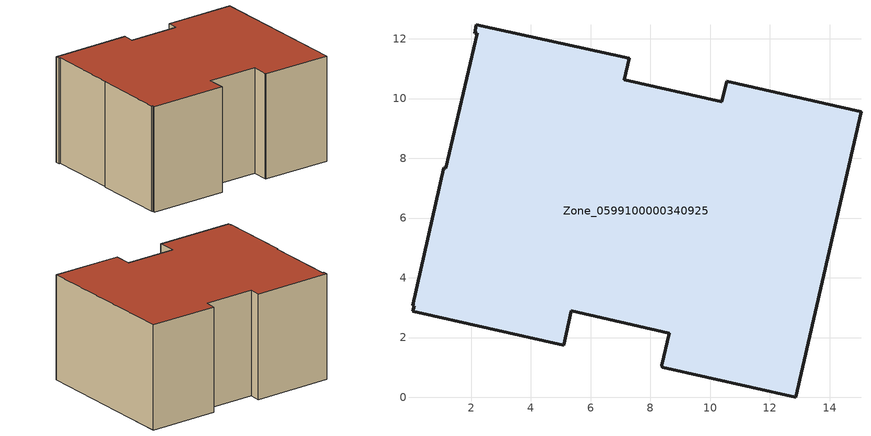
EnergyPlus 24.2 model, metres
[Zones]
Zone_0599100000340925
 floor ground (C_G): 5.35,2.89 5.1,1.75 0.05,2.89 0.09,3.06 0.04,3.07 1.09,7.68 1.16,7.67 2.2,12.18 2.12,12.19 2.18,12.47 7.3,11.34 7.12,10.63 10.39,9.89 10.55,10.58 15.05,9.55 12.87,0 8.4,1.01 8.38,1.07 8.63,2.15 z0
 wall outside (C_F): 10.39,9.89 7.12,10.63 7.3,11.34 2.18,12.47 2.12,12.19 2.2,12.18 1.16,7.67 1.09,7.68 0.04,3.07 0.09,3.06 0.05,2.89 5.1,1.75 5.35,2.89 8.63,2.15 8.38,1.07 8.4,1.01 12.87,0 15.05,9.55 10.55,10.58 10.39,9.89 z0:6.95
 roof outside (C_R): 5.1,1.75 5.35,2.89 8.63,2.15 8.38,1.07 8.4,1.01 12.87,0 15.05,9.55 10.55,10.58 10.39,9.89 7.12,10.63 7.3,11.34 2.18,12.47 2.12,12.19 2.2,12.18 1.16,7.67 1.09,7.68 0.04,3.07 0.09,3.06 0.05,2.89 z6.95
[BUILDING]
Pand.0599100000340925: North Axis=0; Terrain=City; Loads Convergence Tolerance Value=0.04; Temperature Convergence Tolerance Value=0.4; Solar Distribution=FullExterior; Maximum Number of Warmup Days=25; Minimum Number of Warmup Days=1
[Site:Location]
Rotterdam.The.Hague.AP_ZH_NLD Design_Conditions: Latitude=51.96; Longitude=4.45; Time Zone=1; Elevation=-4.5
[SITE:GROUNDTEMPERATURE:BUILDINGSURFACE]
18, 18, 18, 18, 18, 18, 18, 18, 18, 18, 18, 18
[MATERIAL] Thermal Absorptance=0.9; Solar Absorptance=0.7; Visible Absorptance=0.7
Name | Roughness | Thickness | Conductivity | Density | Specific Heat
G.D.1992-2005 | MediumSmooth | 0.15 | 0.06 | 540 | 1210
F.D.1992-2005 | Rough | 0.3 | 0.12 | 1920 | 840
R.D.1992-2005 | MediumRough | 0.2 | 0.08 | 1500 | 1000
[CONSTRUCTION]
C_G: G.D.1992-2005
C_F: F.D.1992-2005
C_R: R.D.1992-2005
[ZONE]
Zone_0599100000340925: Type=1; Multiplier=1; Ceiling Height=Autocalculate; Volume=Autocalculate; Floor Area=autocalculate; Part of Total Floor Area=Yes
[ZONEINFILTRATION:DESIGNFLOWRATE]
Infil_Zone_0599100000340925: Zone or ZoneList or Space or SpaceList=Zone_0599100000340925; Schedule=AlwaysOn; Design Flow Rate Calculation Method=Flow/Area; Flow Rate per Floor Area=0.0021; Constant Term Coefficient=1; Temperature Term Coefficient=0; Velocity Term Coefficient=0; Velocity Squared Term Coefficient=0
[HVACTEMPLATE:ZONE:IDEALLOADSAIRSYSTEM]
Zone_0599100000340925: Maximum Heating Supply Air Temperature=50; Minimum Cooling Supply Air Temperature=13; Maximum Heating Supply Air Humidity Ratio=0.0156; Minimum Cooling Supply Air Humidity Ratio=0.0077; Heating Limit=NoLimit; Cooling Limit=NoLimit; Dehumidification Control Type=ConstantSensibleHeatRatio; Cooling Sensible Heat Ratio=0.7; Dehumidification Setpoint=60; Humidification Control Type=None; Humidification Setpoint=30; Outdoor Air Method=None; Outdoor Air Flow Rate per Person=0.00944; Outdoor Air Flow Rate per Zone Floor Area=0; Outdoor Air Flow Rate per Zone=0; Demand Controlled Ventilation Type=None; Outdoor Air Economizer Type=NoEconomizer; Heat Recovery Type=None; Sensible Heat Recovery Effectiveness=0.7; Latent Heat Recovery Effectiveness=0.65
[ZONECONTROL:THERMOSTAT]
ThermostatControl_Zone_0599100000340925: Zone or ZoneList=Zone_0599100000340925; Control Type Schedule=DualSetpointControlType; Control 1=Thermostat_Zone_0599100000340925; Temperature Difference Between Cutout And Setpoint=0
[THERMOSTATSETPOINT:DUALSETPOINT]
Thermostat_Zone_0599100000340925: Heating Setpoint Temperature Schedule=HeatingSetpoint_Zone_0599100000340925; Cooling Setpoint Temperature Schedule=CoolingSetpoint_Zone_0599100000340925
[SCHEDULE:COMPACT]
HeatingSetpoint_Zone_0599100000340925: Through: 12/31, For: AllDays, Until: 24:00, 21
CoolingSetpoint_Zone_0599100000340925: Through: 12/31, For: AllDays, Until: 24:00, 24
DualSetpointControlType: Through: 12/31, For: AllDays, Until: 24:00, 4
AlwaysOn: Through: 12/31, For: AllDays, Until: 24:00, 1
